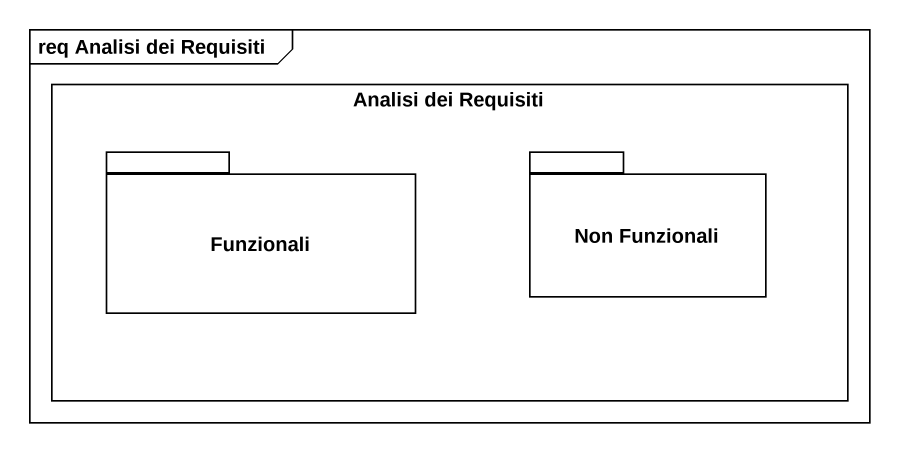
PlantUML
@startuml
mainframe req Analisi dei Requisiti
rectangle "Analisi dei Requisiti" as Analisi_dei_Requisiti {
  package Funzionali {
  }
  package "Non Funzionali" as Non_Funzionali {
  }
}
@enduml
